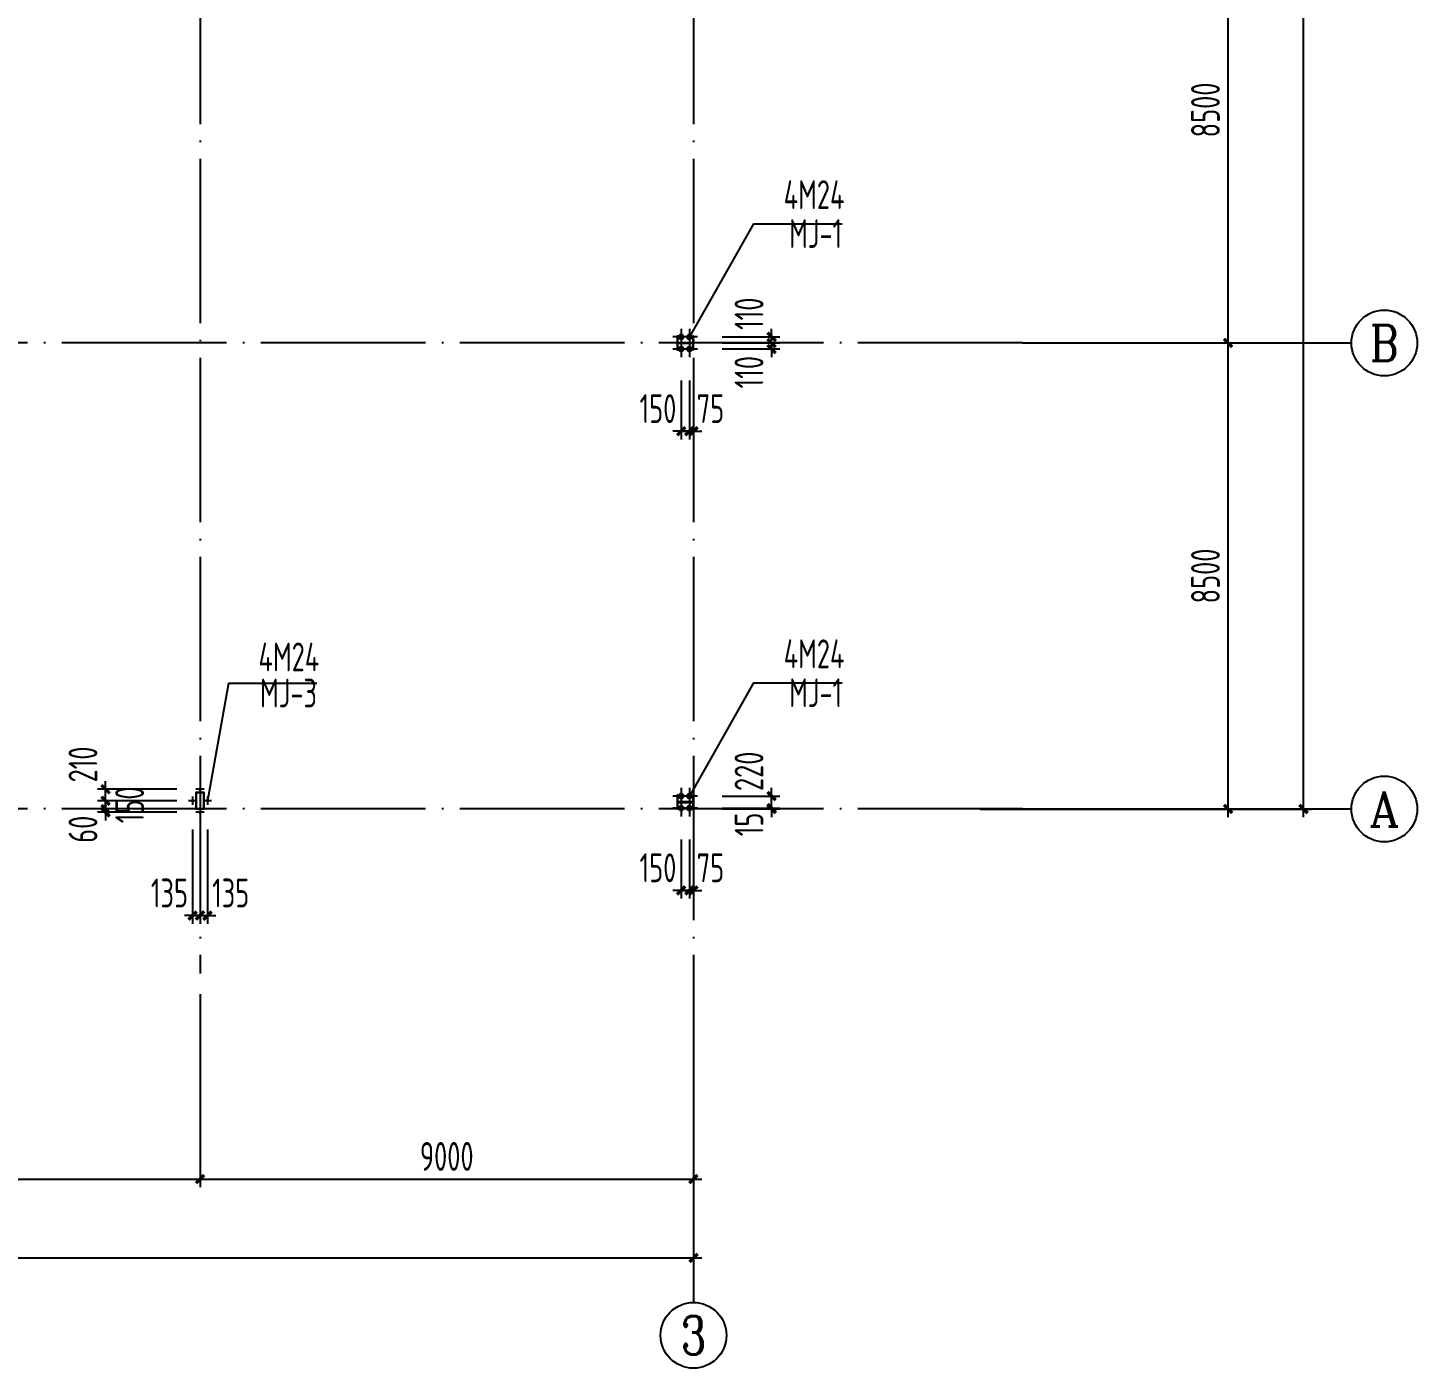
# Model space of a CAD drawing. Extents: x 753177 to 2169292, y -530934 to -273477.
# Drawn here: x 1139181 to 1164523, y -496576 to -472127 of the extents above; entities that cross this region are included whole.
import ezdxf
from ezdxf.enums import TextEntityAlignment as Align

# ---------------------------------------------------------------- set-up
doc = ezdxf.new("R2010")
doc.units = 0
doc.header["$LTSCALE"] = 1500
doc.header["$MEASUREMENT"] = 0
doc.linetypes.add('DASHED', pattern=[0.75, 0.5, -0.25])
doc.linetypes.add('DOTE', pattern=[2.42, 2, -0.2, 0.02, -0.2])
doc.layers.get('Defpoints').update_dxf_attribs({"color": 252})
for name, color, linetype in [('AXIS', 3, 'Continuous'), ('AXIS_TEXT', 7, 'Continuous'), ('BOLT', 252, 'Continuous'), ('Boltx', 252, 'DASHED'), ('DIM', 3, 'Continuous'), ('M_Prof', 2, 'Continuous'), ('TEXT', 7, 'Continuous')]:
    doc.layers.add(name, color=color, linetype=linetype)
doc.styles.add('_TCH_AXIS', font='COMPLEX', dxfattribs={"bigfont": 'GBCBIG'})
doc.styles.add('COMPLEX', font='COMPLEX')
doc.styles.add('TSSD_Dimension', font='Tssdeng.shx', dxfattribs={"width": 0.7, "bigfont": 'hztxt.shx'})
doc.styles.add('TSSD_Label', font='Tssdeng.shx', dxfattribs={"width": 0.7, "bigfont": 'hztxt.shx'})
doc.dimstyles.new('TSSD_150_150', dxfattribs={"dimtxt": 525, "dimasz": 150, "dimexe": 150, "dimexo": 375, "dimgap": 150, "dimtad": 1, "dimdec": 0, "dimzin": 0, "dimdsep": 46, "dimtxsty": 'TSSD_Dimension', "dimblk": 'ARCHTICK', "dimblk1": 'ARCHTICK', "dimblk2": 'ARCHTICK', "dimcen": 0, "dimdle": 150, "dimclrt": 7, "dimadec": 0, "dimazin": 0, "dimtfac": 1, "dimtdec": 0, "dimtix": 1, "dimtmove": 2, "dimatfit": 3, "dimfxl": 0, "dimtolj": 1, "dimtzin": 0, "dimarcsym": 0})

# ---------------------------------------------------------------- blocks, each defined once
blk = doc.blocks.new('_ArchTick')
at = {"color": 0, "linetype": 'ByBlock', "const_width": 0.4}
blk.add_lwpolyline([(-0.5, -0.5), (0.5, 0.5)], dxfattribs=at)
blk = doc.blocks.new('*D49')
at = {"layer": 'AXIS', "color": 0, "lineweight": -2, "transparency": 16777216}
for p, q in [((611375, 54995), (611375, 51470)), ((620375, 54995), (620375, 51470)), ((611225, 51620), (620525, 51620))]:
    blk.add_line(p, q, dxfattribs=at)
at = {"layer": 'Defpoints', "color": 0, "transparency": 16777216}
for p in [(611375, 55370), (620375, 55370), (620375, 51620)]:
    blk.add_point(p, dxfattribs=at)
at = {"layer": 'AXIS', "color": 0, "lineweight": -2, "transparency": 16777216, "xscale": 150, "yscale": 150, "zscale": 150, "rotation": 180}
blk.add_blockref('_ArchTick', (611375, 51620), dxfattribs=at)
at = {"layer": 'AXIS', "color": 0, "lineweight": -2, "transparency": 16777216, "xscale": 150, "yscale": 150, "zscale": 150}
blk.add_blockref('_ArchTick', (620375, 51620), dxfattribs=at)
at = {"layer": 'AXIS', "color": 7, "transparency": 16777216, "insert": (615875, 52033), "char_height": 525, "attachment_point": 5, "style": 'TSSD_Dimension'}
blk.add_mtext('\\A1;9000', dxfattribs=at)
blk = doc.blocks.new('*D65')
at = {"layer": 'AXIS', "color": 0, "lineweight": -2, "transparency": 16777216}
for p, q in [((639125, 58220), (639125, 67020)), ((635750, 66870), (639275, 66870)), ((635750, 58370), (639275, 58370))]:
    blk.add_line(p, q, dxfattribs=at)
at = {"layer": 'Defpoints', "color": 0, "transparency": 16777216}
for p in [(635375, 66870), (639125, 66870), (635375, 58370)]:
    blk.add_point(p, dxfattribs=at)
at = {"layer": 'AXIS', "color": 0, "lineweight": -2, "transparency": 16777216, "xscale": 150, "yscale": 150, "zscale": 150}
for p, rotation in [((639125, 66870), 90), ((639125, 58370), 270)]:
    blk.add_blockref('_ArchTick', p, dxfattribs=dict(at, rotation=rotation))
at = {"layer": 'AXIS', "color": 7, "transparency": 16777216, "insert": (638713, 62620), "char_height": 525, "attachment_point": 5, "rotation": 90, "style": 'TSSD_Dimension'}
blk.add_mtext('\\A1;8500', dxfattribs=at)
blk = doc.blocks.new('*D36')
at = {"layer": 'AXIS', "color": 0, "lineweight": -2, "transparency": 16777216}
for p, q in [((639125, 66720), (639125, 75520)), ((635750, 75370), (639275, 75370)), ((635750, 66870), (639275, 66870))]:
    blk.add_line(p, q, dxfattribs=at)
at = {"layer": 'Defpoints', "color": 0, "transparency": 16777216}
for p in [(635375, 75370), (639125, 75370), (635375, 66870)]:
    blk.add_point(p, dxfattribs=at)
at = {"layer": 'AXIS', "color": 0, "lineweight": -2, "transparency": 16777216, "xscale": 150, "yscale": 150, "zscale": 150}
for p, rotation in [((639125, 75370), 90), ((639125, 66870), 270)]:
    blk.add_blockref('_ArchTick', p, dxfattribs=dict(at, rotation=rotation))
at = {"layer": 'AXIS', "color": 7, "transparency": 16777216, "insert": (638713, 71120), "char_height": 525, "attachment_point": 5, "rotation": 90, "style": 'TSSD_Dimension'}
blk.add_mtext('\\A1;8500', dxfattribs=at)
blk = doc.blocks.new('_AXISO')
blk.add_circle((0, 0), 0.5)
at = {"layer": 'AXIS_TEXT', "style": 'COMPLEX', "width": 1.041667}
blk.add_attdef('A', text='', height=0.56, dxfattribs=at).set_placement((-0.25, -0.28), (0.25, -0.28), align=Align.FIT)
blk = doc.blocks.new('*D68')
at = {"layer": 'Defpoints', "color": 0, "transparency": 16777216}
for p in [(634228, 168870), (640501, 168870), (634228, 58370)]:
    blk.add_point(p, dxfattribs=at)
at = {"layer": 'DIM', "color": 0, "lineweight": -2, "transparency": 16777216}
for p, q in [((634603, 168870), (640651, 168870)), ((640501, 58220), (640501, 169020)), ((634603, 58370), (640651, 58370))]:
    blk.add_line(p, q, dxfattribs=at)
at = {"layer": 'DIM', "color": 0, "lineweight": -2, "transparency": 16777216, "xscale": 150, "yscale": 150, "zscale": 150}
for p, rotation in [((640501, 168870), 90), ((640501, 58370), 270)]:
    blk.add_blockref('_ArchTick', p, dxfattribs=dict(at, rotation=rotation))
at = {"layer": 'DIM', "color": 7, "transparency": 16777216, "insert": (640088, 113620), "char_height": 525, "attachment_point": 5, "rotation": 90, "style": 'TSSD_Dimension'}
blk.add_mtext('\\A1;110500', dxfattribs=at)
blk = doc.blocks.new('*D69')
at = {"layer": 'Defpoints', "color": 0, "transparency": 16777216}
for p in [(593375, 53083), (629375, 53083), (629375, 50183)]:
    blk.add_point(p, dxfattribs=at)
at = {"layer": 'DIM', "color": 0, "lineweight": -2, "transparency": 16777216}
for p, q in [((593375, 52708), (593375, 50033)), ((629375, 52708), (629375, 50033)), ((593225, 50183), (629525, 50183))]:
    blk.add_line(p, q, dxfattribs=at)
at = {"layer": 'DIM', "color": 0, "lineweight": -2, "transparency": 16777216, "xscale": 150, "yscale": 150, "zscale": 150, "rotation": 180}
blk.add_blockref('_ArchTick', (593375, 50183), dxfattribs=at)
at = {"layer": 'DIM', "color": 0, "lineweight": -2, "transparency": 16777216, "xscale": 150, "yscale": 150, "zscale": 150}
blk.add_blockref('_ArchTick', (629375, 50183), dxfattribs=at)
at = {"layer": 'DIM', "color": 7, "transparency": 16777216, "insert": (611375, 50596), "char_height": 525, "attachment_point": 5, "style": 'TSSD_Dimension'}
blk.add_mtext('\\A1;36000', dxfattribs=at)
blk = doc.blocks.new('*D71')
at = {"layer": 'AXIS', "color": 0, "lineweight": -2, "transparency": 16777216}
for p, q in [((620375, 54995), (620375, 51470)), ((629375, 54995), (629375, 51470)), ((620225, 51620), (629525, 51620))]:
    blk.add_line(p, q, dxfattribs=at)
at = {"layer": 'Defpoints', "color": 0, "transparency": 16777216}
for p in [(620375, 55370), (629375, 55370), (629375, 51620)]:
    blk.add_point(p, dxfattribs=at)
at = {"layer": 'AXIS', "color": 0, "lineweight": -2, "transparency": 16777216, "xscale": 150, "yscale": 150, "zscale": 150, "rotation": 180}
blk.add_blockref('_ArchTick', (620375, 51620), dxfattribs=at)
at = {"layer": 'AXIS', "color": 0, "lineweight": -2, "transparency": 16777216, "xscale": 150, "yscale": 150, "zscale": 150}
blk.add_blockref('_ArchTick', (629375, 51620), dxfattribs=at)
at = {"layer": 'AXIS', "color": 7, "transparency": 16777216, "insert": (624875, 52033), "char_height": 525, "attachment_point": 5, "style": 'TSSD_Dimension'}
blk.add_mtext('\\A1;9000', dxfattribs=at)
blk = doc.blocks.new('A$C01EB0BB3')
at = {"layer": 'M_Prof'}
for points in [[(36000, 8375), (36000, 8625), (35988, 8625), (35988, 8504), (35712, 8504), (35712, 8625), (35700, 8625), (35700, 8375), (35712, 8375), (35712, 8496), (35988, 8496), (35988, 8375)], [(26925, 0), (27075, 0), (27075, 300), (26925, 300)], [(26931, 6), (27069, 6), (27069, 294), (26931, 294)], [(36000, 0), (36000, 250), (35988, 250), (35988, 129), (35712, 129), (35712, 250), (35700, 250), (35700, 0), (35712, 0), (35712, 121), (35988, 121), (35988, 0)]]:
    blk.add_lwpolyline(points, close=True, dxfattribs=at)
blk = doc.blocks.new('*D535')
at = {"layer": 'Defpoints', "color": 0, "transparency": 16777216}
for p in [(1151098, -478185), (1151248, -478185), (1151248, -479486)]:
    blk.add_point(p, dxfattribs=at)
at = {"layer": 'DIM', "color": 0, "lineweight": -2, "transparency": 16777216}
for p, q in [((1151098, -478560), (1151098, -479636)), ((1151248, -478560), (1151248, -479636)), ((1151098, -479486), (1150948, -479486)), ((1151098, -479486), (1151248, -479486)), ((1151248, -479486), (1151398, -479486))]:
    blk.add_line(p, q, dxfattribs=at)
at = {"layer": 'DIM', "color": 0, "lineweight": -2, "transparency": 16777216, "xscale": 150, "yscale": 150, "zscale": 150}
blk.add_blockref('_ArchTick', (1151098, -479486), dxfattribs=at)
at = {"layer": 'DIM', "color": 0, "lineweight": -2, "transparency": 16777216, "xscale": 150, "yscale": 150, "zscale": 150, "rotation": 180}
blk.add_blockref('_ArchTick', (1151248, -479486), dxfattribs=at)
at = {"layer": 'DIM', "color": 7, "transparency": 16777216, "insert": (1150675, -479074), "char_height": 525, "attachment_point": 5, "style": 'TSSD_Dimension'}
blk.add_mtext('\\A1;150', dxfattribs=at)
blk = doc.blocks.new('*D536')
at = {"layer": 'Defpoints', "color": 0, "transparency": 16777216}
for p in [(1151472, -477876), (1152748, -477876), (1151472, -477986)]:
    blk.add_point(p, dxfattribs=at)
at = {"layer": 'DIM', "color": 0, "lineweight": -2, "transparency": 16777216}
for p, q in [((1151847, -477876), (1152898, -477876)), ((1152748, -477876), (1152748, -477726)), ((1152748, -477986), (1152748, -477876)), ((1151847, -477986), (1152898, -477986)), ((1152748, -477986), (1152748, -478136))]:
    blk.add_line(p, q, dxfattribs=at)
at = {"layer": 'DIM', "color": 0, "lineweight": -2, "transparency": 16777216, "xscale": 150, "yscale": 150, "zscale": 150}
for p, rotation in [((1152748, -477876), 270), ((1152748, -477986), 90)]:
    blk.add_blockref('_ArchTick', p, dxfattribs=dict(at, rotation=rotation))
at = {"layer": 'DIM', "color": 7, "transparency": 16777216, "insert": (1152336, -478409), "char_height": 525, "attachment_point": 5, "rotation": 90, "style": 'TSSD_Dimension'}
blk.add_mtext('\\A1;110', dxfattribs=at)
blk = doc.blocks.new('*D537')
at = {"layer": 'Defpoints', "color": 0, "transparency": 16777216}
for p in [(1151248, -478185), (1151323, -478185), (1151323, -479486)]:
    blk.add_point(p, dxfattribs=at)
at = {"layer": 'DIM', "color": 0, "lineweight": -2, "transparency": 16777216}
for p, q in [((1151248, -478560), (1151248, -479636)), ((1151323, -478560), (1151323, -479636)), ((1151248, -479486), (1151098, -479486)), ((1151248, -479486), (1151323, -479486)), ((1151323, -479486), (1151473, -479486))]:
    blk.add_line(p, q, dxfattribs=at)
at = {"layer": 'DIM', "color": 0, "lineweight": -2, "transparency": 16777216, "xscale": 150, "yscale": 150, "zscale": 150}
blk.add_blockref('_ArchTick', (1151248, -479486), dxfattribs=at)
at = {"layer": 'DIM', "color": 0, "lineweight": -2, "transparency": 16777216, "xscale": 150, "yscale": 150, "zscale": 150, "rotation": 180}
blk.add_blockref('_ArchTick', (1151323, -479486), dxfattribs=at)
at = {"layer": 'DIM', "color": 7, "transparency": 16777216, "insert": (1151633, -479074), "char_height": 525, "attachment_point": 5, "style": 'TSSD_Dimension'}
blk.add_mtext('\\A1;75', dxfattribs=at)
blk = doc.blocks.new('*D538')
at = {"layer": 'Defpoints', "color": 0, "transparency": 16777216}
for p in [(1151472, -477766), (1151472, -477876), (1152748, -477766)]:
    blk.add_point(p, dxfattribs=at)
at = {"layer": 'DIM', "color": 0, "lineweight": -2, "transparency": 16777216}
for p, q in [((1152748, -477766), (1152748, -477616)), ((1151847, -477766), (1152898, -477766)), ((1151847, -477876), (1152898, -477876)), ((1152748, -477876), (1152748, -477766)), ((1152748, -477876), (1152748, -478026))]:
    blk.add_line(p, q, dxfattribs=at)
at = {"layer": 'DIM', "color": 0, "lineweight": -2, "transparency": 16777216, "xscale": 150, "yscale": 150, "zscale": 150}
for p, rotation in [((1152748, -477766), 270), ((1152748, -477876), 90)]:
    blk.add_blockref('_ArchTick', p, dxfattribs=dict(at, rotation=rotation))
at = {"layer": 'DIM', "color": 7, "transparency": 16777216, "insert": (1152336, -477343), "char_height": 525, "attachment_point": 5, "rotation": 90, "style": 'TSSD_Dimension'}
blk.add_mtext('\\A1;110', dxfattribs=at)
blk = doc.blocks.new('*D571')
at = {"layer": 'Defpoints', "color": 0, "transparency": 16777216}
for p in [(1140600, -486376), (1142277, -486376), (1142277, -486436)]:
    blk.add_point(p, dxfattribs=at)
at = {"layer": 'DIM', "color": 0, "lineweight": -2, "transparency": 16777216}
for p, q in [((1140600, -486376), (1140600, -486226)), ((1141902, -486376), (1140450, -486376)), ((1141902, -486436), (1140450, -486436)), ((1140600, -486436), (1140600, -486376)), ((1140600, -486436), (1140600, -486586))]:
    blk.add_line(p, q, dxfattribs=at)
at = {"layer": 'DIM', "color": 0, "lineweight": -2, "transparency": 16777216, "xscale": 150, "yscale": 150, "zscale": 150}
for p, rotation in [((1140600, -486376), 270), ((1140600, -486436), 90)]:
    blk.add_blockref('_ArchTick', p, dxfattribs=dict(at, rotation=rotation))
at = {"layer": 'DIM', "color": 7, "transparency": 16777216, "insert": (1140188, -486746), "char_height": 525, "attachment_point": 5, "rotation": 90, "style": 'TSSD_Dimension'}
blk.add_mtext('\\A1;60', dxfattribs=at)
blk = doc.blocks.new('*D572')
at = {"layer": 'Defpoints', "color": 0, "transparency": 16777216}
for p in [(1140600, -486226), (1142277, -486226), (1142277, -486376)]:
    blk.add_point(p, dxfattribs=at)
at = {"layer": 'DIM', "color": 0, "lineweight": -2, "transparency": 16777216}
for p, q in [((1141902, -486226), (1140450, -486226)), ((1140600, -486226), (1140600, -486076)), ((1140600, -486376), (1140600, -486226)), ((1141902, -486376), (1140450, -486376)), ((1140600, -486376), (1140600, -486526))]:
    blk.add_line(p, q, dxfattribs=at)
at = {"layer": 'DIM', "color": 0, "lineweight": -2, "transparency": 16777216, "xscale": 150, "yscale": 150, "zscale": 150}
for p, rotation in [((1140600, -486226), 270), ((1140600, -486376), 90)]:
    blk.add_blockref('_ArchTick', p, dxfattribs=dict(at, rotation=rotation))
at = {"layer": 'DIM', "color": 7, "transparency": 16777216, "insert": (1141038, -486301), "char_height": 525, "attachment_point": 5, "rotation": 90, "style": 'TSSD_Dimension'}
blk.add_mtext('\\A1;150', dxfattribs=at)
blk = doc.blocks.new('*D573')
at = {"layer": 'Defpoints', "color": 0, "transparency": 16777216}
for p in [(1140600, -486016), (1142277, -486016), (1142277, -486226)]:
    blk.add_point(p, dxfattribs=at)
at = {"layer": 'DIM', "color": 0, "lineweight": -2, "transparency": 16777216}
for p, q in [((1141902, -486016), (1140450, -486016)), ((1140600, -486016), (1140600, -485866)), ((1140600, -486226), (1140600, -486016)), ((1141902, -486226), (1140450, -486226)), ((1140600, -486226), (1140600, -486376))]:
    blk.add_line(p, q, dxfattribs=at)
at = {"layer": 'DIM', "color": 0, "lineweight": -2, "transparency": 16777216, "xscale": 150, "yscale": 150, "zscale": 150}
for p, rotation in [((1140600, -486016), 270), ((1140600, -486226), 90)]:
    blk.add_blockref('_ArchTick', p, dxfattribs=dict(at, rotation=rotation))
at = {"layer": 'DIM', "color": 7, "transparency": 16777216, "insert": (1140188, -485564), "char_height": 525, "attachment_point": 5, "rotation": 90, "style": 'TSSD_Dimension'}
blk.add_mtext('\\A1;210', dxfattribs=at)
blk = doc.blocks.new('*D574')
at = {"layer": 'Defpoints', "color": 0, "transparency": 16777216}
for p in [(1142188, -486376), (1142323, -486376), (1142323, -488320)]:
    blk.add_point(p, dxfattribs=at)
at = {"layer": 'DIM', "color": 0, "lineweight": -2, "transparency": 16777216}
for p, q in [((1142188, -486751), (1142188, -488470)), ((1142323, -486751), (1142323, -488470)), ((1142188, -488320), (1142038, -488320)), ((1142188, -488320), (1142323, -488320)), ((1142323, -488320), (1142473, -488320))]:
    blk.add_line(p, q, dxfattribs=at)
at = {"layer": 'DIM', "color": 0, "lineweight": -2, "transparency": 16777216, "xscale": 150, "yscale": 150, "zscale": 150}
blk.add_blockref('_ArchTick', (1142188, -488320), dxfattribs=at)
at = {"layer": 'DIM', "color": 0, "lineweight": -2, "transparency": 16777216, "xscale": 150, "yscale": 150, "zscale": 150, "rotation": 180}
blk.add_blockref('_ArchTick', (1142323, -488320), dxfattribs=at)
at = {"layer": 'DIM', "color": 7, "transparency": 16777216, "insert": (1141765, -487908), "char_height": 525, "attachment_point": 5, "style": 'TSSD_Dimension'}
blk.add_mtext('\\A1;135', dxfattribs=at)
blk = doc.blocks.new('*D575')
at = {"layer": 'Defpoints', "color": 0, "transparency": 16777216}
for p in [(1142323, -486376), (1142458, -486376), (1142458, -488320)]:
    blk.add_point(p, dxfattribs=at)
at = {"layer": 'DIM', "color": 0, "lineweight": -2, "transparency": 16777216}
for p, q in [((1142323, -486751), (1142323, -488470)), ((1142458, -486751), (1142458, -488470)), ((1142323, -488320), (1142173, -488320)), ((1142323, -488320), (1142458, -488320)), ((1142458, -488320), (1142608, -488320))]:
    blk.add_line(p, q, dxfattribs=at)
at = {"layer": 'DIM', "color": 0, "lineweight": -2, "transparency": 16777216, "xscale": 150, "yscale": 150, "zscale": 150}
blk.add_blockref('_ArchTick', (1142323, -488320), dxfattribs=at)
at = {"layer": 'DIM', "color": 0, "lineweight": -2, "transparency": 16777216, "xscale": 150, "yscale": 150, "zscale": 150, "rotation": 180}
blk.add_blockref('_ArchTick', (1142458, -488320), dxfattribs=at)
at = {"layer": 'DIM', "color": 7, "transparency": 16777216, "insert": (1142882, -487908), "char_height": 525, "attachment_point": 5, "style": 'TSSD_Dimension'}
blk.add_mtext('\\A1;135', dxfattribs=at)
blk = doc.blocks.new('*D579')
at = {"layer": 'Defpoints', "color": 0, "transparency": 16777216}
for p in [(1151098, -486560), (1151248, -486560), (1151248, -487861)]:
    blk.add_point(p, dxfattribs=at)
at = {"layer": 'DIM', "color": 0, "lineweight": -2, "transparency": 16777216}
for p, q in [((1151098, -486935), (1151098, -488011)), ((1151248, -486935), (1151248, -488011)), ((1151098, -487861), (1150948, -487861)), ((1151098, -487861), (1151248, -487861)), ((1151248, -487861), (1151398, -487861))]:
    blk.add_line(p, q, dxfattribs=at)
at = {"layer": 'DIM', "color": 0, "lineweight": -2, "transparency": 16777216, "xscale": 150, "yscale": 150, "zscale": 150}
blk.add_blockref('_ArchTick', (1151098, -487861), dxfattribs=at)
at = {"layer": 'DIM', "color": 0, "lineweight": -2, "transparency": 16777216, "xscale": 150, "yscale": 150, "zscale": 150, "rotation": 180}
blk.add_blockref('_ArchTick', (1151248, -487861), dxfattribs=at)
at = {"layer": 'DIM', "color": 7, "transparency": 16777216, "insert": (1150675, -487449), "char_height": 525, "attachment_point": 5, "style": 'TSSD_Dimension'}
blk.add_mtext('\\A1;150', dxfattribs=at)
blk = doc.blocks.new('*D580')
at = {"layer": 'Defpoints', "color": 0, "transparency": 16777216}
for p in [(1151248, -486560), (1151323, -486560), (1151323, -487861)]:
    blk.add_point(p, dxfattribs=at)
at = {"layer": 'DIM', "color": 0, "lineweight": -2, "transparency": 16777216}
for p, q in [((1151248, -486935), (1151248, -488011)), ((1151323, -486935), (1151323, -488011)), ((1151248, -487861), (1151098, -487861)), ((1151248, -487861), (1151323, -487861)), ((1151323, -487861), (1151473, -487861))]:
    blk.add_line(p, q, dxfattribs=at)
at = {"layer": 'DIM', "color": 0, "lineweight": -2, "transparency": 16777216, "xscale": 150, "yscale": 150, "zscale": 150}
blk.add_blockref('_ArchTick', (1151248, -487861), dxfattribs=at)
at = {"layer": 'DIM', "color": 0, "lineweight": -2, "transparency": 16777216, "xscale": 150, "yscale": 150, "zscale": 150, "rotation": 180}
blk.add_blockref('_ArchTick', (1151323, -487861), dxfattribs=at)
at = {"layer": 'DIM', "color": 7, "transparency": 16777216, "insert": (1151633, -487449), "char_height": 525, "attachment_point": 5, "style": 'TSSD_Dimension'}
blk.add_mtext('\\A1;75', dxfattribs=at)
blk = doc.blocks.new('*D584')
at = {"layer": 'Defpoints', "color": 0, "transparency": 16777216}
for p in [(1151472, -486141), (1152748, -486141), (1151472, -486361)]:
    blk.add_point(p, dxfattribs=at)
at = {"layer": 'DIM', "color": 0, "lineweight": -2, "transparency": 16777216}
for p, q in [((1152748, -486141), (1152748, -485991)), ((1151847, -486141), (1152898, -486141)), ((1152748, -486361), (1152748, -486141)), ((1151847, -486361), (1152898, -486361)), ((1152748, -486361), (1152748, -486511))]:
    blk.add_line(p, q, dxfattribs=at)
at = {"layer": 'DIM', "color": 0, "lineweight": -2, "transparency": 16777216, "xscale": 150, "yscale": 150, "zscale": 150}
for p, rotation in [((1152748, -486141), 270), ((1152748, -486361), 90)]:
    blk.add_blockref('_ArchTick', p, dxfattribs=dict(at, rotation=rotation))
at = {"layer": 'DIM', "color": 7, "transparency": 16777216, "insert": (1152336, -485689), "char_height": 525, "attachment_point": 5, "rotation": 90, "style": 'TSSD_Dimension'}
blk.add_mtext('\\A1;220', dxfattribs=at)
blk = doc.blocks.new('*D585')
at = {"layer": 'Defpoints', "color": 0, "transparency": 16777216}
for p in [(1151472, -486361), (1151472, -486376), (1152748, -486361)]:
    blk.add_point(p, dxfattribs=at)
at = {"layer": 'DIM', "color": 0, "lineweight": -2, "transparency": 16777216}
for p, q in [((1152748, -486361), (1152748, -486211)), ((1151847, -486361), (1152898, -486361)), ((1151847, -486376), (1152898, -486376)), ((1152748, -486376), (1152748, -486361)), ((1152748, -486376), (1152748, -486526))]:
    blk.add_line(p, q, dxfattribs=at)
at = {"layer": 'DIM', "color": 0, "lineweight": -2, "transparency": 16777216, "xscale": 150, "yscale": 150, "zscale": 150}
for p, rotation in [((1152748, -486361), 270), ((1152748, -486376), 90)]:
    blk.add_blockref('_ArchTick', p, dxfattribs=dict(at, rotation=rotation))
at = {"layer": 'DIM', "color": 7, "transparency": 16777216, "insert": (1152336, -486658), "char_height": 525, "attachment_point": 5, "rotation": 90, "style": 'TSSD_Dimension'}
blk.add_mtext('\\A1;15', dxfattribs=at)
blk = doc.blocks.new('A$C72AE6952')
at = {"layer": 'AXIS', "color": 252, "linetype": 'DOTE'}
for p, q in [((27000, 113500), (27000, -3000)), ((36000, 113500), (36000, -3000)), ((42000, 8500), (-6000, 8500)), ((42000, 0), (-6000, 0))]:
    blk.add_line(p, q, dxfattribs=at)
at = {"layer": 'AXIS'}
for p, q in [((42000, 8500), (48000, 8500)), ((42000, 0), (48000, 0)), ((36000, -3000), (36000, -9000))]:
    blk.add_line(p, q, dxfattribs=at)
ref = blk.add_blockref('_AXISO', (48600, 8500), dxfattribs=dict(at, xscale=1200, yscale=1200, zscale=1200))
ref.add_attrib('A', 'B', dxfattribs={"layer": 'AXIS_TEXT', "height": 652.9, "style": '_TCH_AXIS'}).set_placement((48335.7, 8173.6), (48864.3, 8173.6), align=Align.FIT)
ref = blk.add_blockref('_AXISO', (48600, 0), dxfattribs=dict(at, xscale=1200, yscale=1200, zscale=1200))
ref.add_attrib('A', 'A', dxfattribs={"layer": 'AXIS_TEXT', "height": 637.8, "style": '_TCH_AXIS'}).set_placement((48326.7, -318.9), (48873.3, -318.9), align=Align.FIT)
ref = blk.add_blockref('_AXISO', (36000, -9600), dxfattribs=dict(at, xscale=1200, yscale=1200, zscale=1200))
ref.add_attrib('A', '3', dxfattribs={"layer": 'AXIS_TEXT', "height": 698.9, "style": '_TCH_AXIS'}).set_placement((35767, -9949.5), (36233, -9949.5), align=Align.FIT)
for p1, p2, picture, middle in [((42000, 8500), (42000, 17000), '*D36', (45337.5, 12750)), ((42000, 0), (42000, 8500), '*D65', (45337.5, 4250)), ((18000, -3000), (27000, -3000), '*D49', (22500, -6337.5)), ((27000, -3000), (36000, -3000), '*D71', (31500, -6337.5))]:
    dim = blk.add_aligned_dim(p1=p1, p2=p2, distance=-3750, dimstyle='TSSD_150_150', dxfattribs=at)
    dim.commit()
    dim.dimension.update_dxf_attribs({"geometry": picture, "text_midpoint": middle, "insert": (-593375.3, -58370.2)})
at = {"layer": 'DIM'}
for base, p1, p2, angle, picture, middle in [((47125.3, 110500), (40852.4, 0), (40852.4, 110500), 90, '*D68', (46712.8, 55250)), ((36000, -8187.1), (0, -5287.5), (36000, -5287.5), 360, '*D69', (18000, -7774.6))]:
    dim = blk.add_linear_dim(base=base, p1=p1, p2=p2, angle=angle, dimstyle='TSSD_150_150', dxfattribs=at)
    dim.commit()
    dim.dimension.update_dxf_attribs({"geometry": picture, "text_midpoint": middle, "insert": (-593375.3, -58370.2)})

msp = doc.modelspace()

# ---------------------------------------------------------------- linework, layer by layer
at = {"layer": 'BOLT'}
for p, q in [((1142398.2, -486016.1), (1142248.2, -486016.1)), ((1142323.2, -485941.1), (1142323.2, -486091.1)), ((1142263.2, -486226.1), (1142113.2, -486226.1)), ((1142188.2, -486151.1), (1142188.2, -486301.1)), ((1142533.2, -486226.1), (1142383.2, -486226.1)), ((1142458.2, -486151.1), (1142458.2, -486301.1)), ((1142398.2, -486436.1), (1142248.2, -486436.1)), ((1142323.2, -486361.1), (1142323.2, -486511.1))]:
    msp.add_line(p, q, dxfattribs=at)
at = {"layer": 'BOLT', "const_width": 30}
for points in [[(1142323.2, -486031.1, -1), (1142323.2, -486001.1, -1)], [(1142188.2, -486241.1, -1), (1142188.2, -486211.1, -1)], [(1142458.2, -486241.1, -1), (1142458.2, -486211.1, -1)], [(1142323.2, -486451.1, -1), (1142323.2, -486421.1, -1)]]:
    msp.add_lwpolyline(points, format="xyb", close=True, dxfattribs=at)
at = {"layer": 'Boltx'}
for p, q in [((1151098.2, -477616.1), (1151098.2, -477916.1)), ((1151248.2, -477616.1), (1151248.2, -477916.1)), ((1151248.2, -477766.1), (1150948.2, -477766.1)), ((1151398.2, -477766.1), (1151098.2, -477766.1)), ((1151098.2, -477836.1), (1151098.2, -478136.1)), ((1151248.2, -477836.1), (1151248.2, -478136.1)), ((1151248.2, -477986.1), (1150948.2, -477986.1)), ((1151398.2, -477986.1), (1151098.2, -477986.1)), ((1151098.2, -485991.1), (1151098.2, -486291.1)), ((1151248.2, -485991.1), (1151248.2, -486291.1)), ((1151248.2, -486141.1), (1150948.2, -486141.1)), ((1151398.2, -486141.1), (1151098.2, -486141.1)), ((1151098.2, -486211.1), (1151098.2, -486511.1)), ((1151248.2, -486211.1), (1151248.2, -486511.1)), ((1151248.2, -486361.1), (1150948.2, -486361.1)), ((1151398.2, -486361.1), (1151098.2, -486361.1))]:
    msp.add_line(p, q, dxfattribs=at)
for points in [[(1151068.2, -477766.1, 60, 60, 1), (1151128.2, -477766.1, 60, 60, 1)], [(1151068.2, -477986.1, 60, 60, 1), (1151128.2, -477986.1, 60, 60, 1)], [(1151218.2, -477766.1, 60, 60, 1), (1151278.2, -477766.1, 60, 60, 1)], [(1151218.2, -477986.1, 60, 60, 1), (1151278.2, -477986.1, 60, 60, 1)], [(1151068.2, -486141.1, 60, 60, 1), (1151128.2, -486141.1, 60, 60, 1)], [(1151068.2, -486361.1, 60, 60, 1), (1151128.2, -486361.1, 60, 60, 1)], [(1151218.2, -486141.1, 60, 60, 1), (1151278.2, -486141.1, 60, 60, 1)], [(1151218.2, -486361.1, 60, 60, 1), (1151278.2, -486361.1, 60, 60, 1)]]:
    msp.add_lwpolyline(points, format="xyseb", close=True, dxfattribs=at)
at = {"layer": 'TEXT'}
for p, q in [((1152420.3, -475702.3), (1151248.2, -477766.1)), ((1152420.3, -475702.3), (1154035.6, -475702.3)), ((1142840.7, -484082.5), (1142458.2, -486226.1)), ((1142840.7, -484082.5), (1144455.9, -484082.5)), ((1152420.3, -484077.3), (1151248.2, -486141.1)), ((1152420.3, -484077.3), (1154035.6, -484077.3))]:
    msp.add_line(p, q, dxfattribs=at)

# ---------------------------------------------------------------- block references
for name in ['A$C72AE6952', 'A$C01EB0BB3']:
    msp.add_blockref(name, (1115323.2, -486376.1))

# ---------------------------------------------------------------- texts
at = {"layer": 'TEXT', "style": 'TSSD_Label', "width": 0.7}
for s, p in [('4M24', (1154076.5, -475590.9)), ('MJ-1', (1154035.6, -476300.9)), ('4M24', (1154076.5, -483965.9)), ('MJ-1', (1154035.6, -484675.9))]:
    msp.add_text(s, height=525, dxfattribs=at).set_placement(p, align=Align.BOTTOM_RIGHT)
for s, p in [('4M24', (1144496.8, -484022.7)), ('MJ-3', (1144455.9, -484681.1))]:
    msp.add_text(s, height=525, rotation=360, dxfattribs=at).set_placement(p, align=Align.BOTTOM_RIGHT)

# ---------------------------------------------------------------- dimensions: what is measured, and where the dimension line sits
at = {"layer": 'DIM'}
for base, p1, p2, picture, middle in [((1152748.2, -477766.1), (1151472.2, -477876.1), (1151472.2, -477766.1), '*D538', (1152335.7, -477342.7)), ((1152748.2, -477876.1), (1151472.2, -477986.1), (1151472.2, -477876.1), '*D536', (1152335.7, -478409.4)), ((1140600.4, -486016.1), (1142277.5, -486226.1), (1142277.5, -486016.1), '*D573', (1140187.9, -485564.4)), ((1152748.2, -486141.1), (1151472.2, -486361.1), (1151472.2, -486141.1), '*D584', (1152335.7, -485689.4)), ((1140600.4, -486226.1), (1142277.5, -486376.1), (1142277.5, -486226.1), '*D572', (1141037.9, -486301.1)), ((1140600.4, -486376.1), (1142277.5, -486436.1), (1142277.5, -486376.1), '*D571', (1140187.9, -486746.4)), ((1152748.2, -486361.1), (1151472.2, -486376.1), (1151472.2, -486361.1), '*D585', (1152335.7, -486658.1))]:
    dim = msp.add_linear_dim(base=base, p1=p1, p2=p2, angle=90, dimstyle='TSSD_150_150', dxfattribs=at)
    dim.commit()
    dim.dimension.update_dxf_attribs({"geometry": picture, "text_midpoint": middle, "dimtype": 160})
for base, p1, p2, picture, middle in [((1151248.2, -479486.1), (1151098.2, -478184.8), (1151248.2, -478184.8), '*D535', (1150674.8, -479073.6)), ((1151323.2, -479486.1), (1151248.2, -478184.8), (1151323.2, -478184.8), '*D537', (1151633.5, -479073.6)), ((1142323.2, -488320.4), (1142188.2, -486376.1), (1142323.2, -486376.1), '*D574', (1141764.8, -487907.9)), ((1142458.2, -488320.4), (1142323.2, -486376.1), (1142458.2, -486376.1), '*D575', (1142881.5, -487907.9)), ((1151248.2, -487861.1), (1151098.2, -486559.8), (1151248.2, -486559.8), '*D579', (1150674.8, -487448.6)), ((1151323.2, -487861.1), (1151248.2, -486559.8), (1151323.2, -486559.8), '*D580', (1151633.5, -487448.6))]:
    dim = msp.add_linear_dim(base=base, p1=p1, p2=p2, dimstyle='TSSD_150_150', dxfattribs=at)
    dim.commit()
    dim.dimension.update_dxf_attribs({"geometry": picture, "text_midpoint": middle, "dimtype": 160})

doc.saveas('drawing.dxf')
